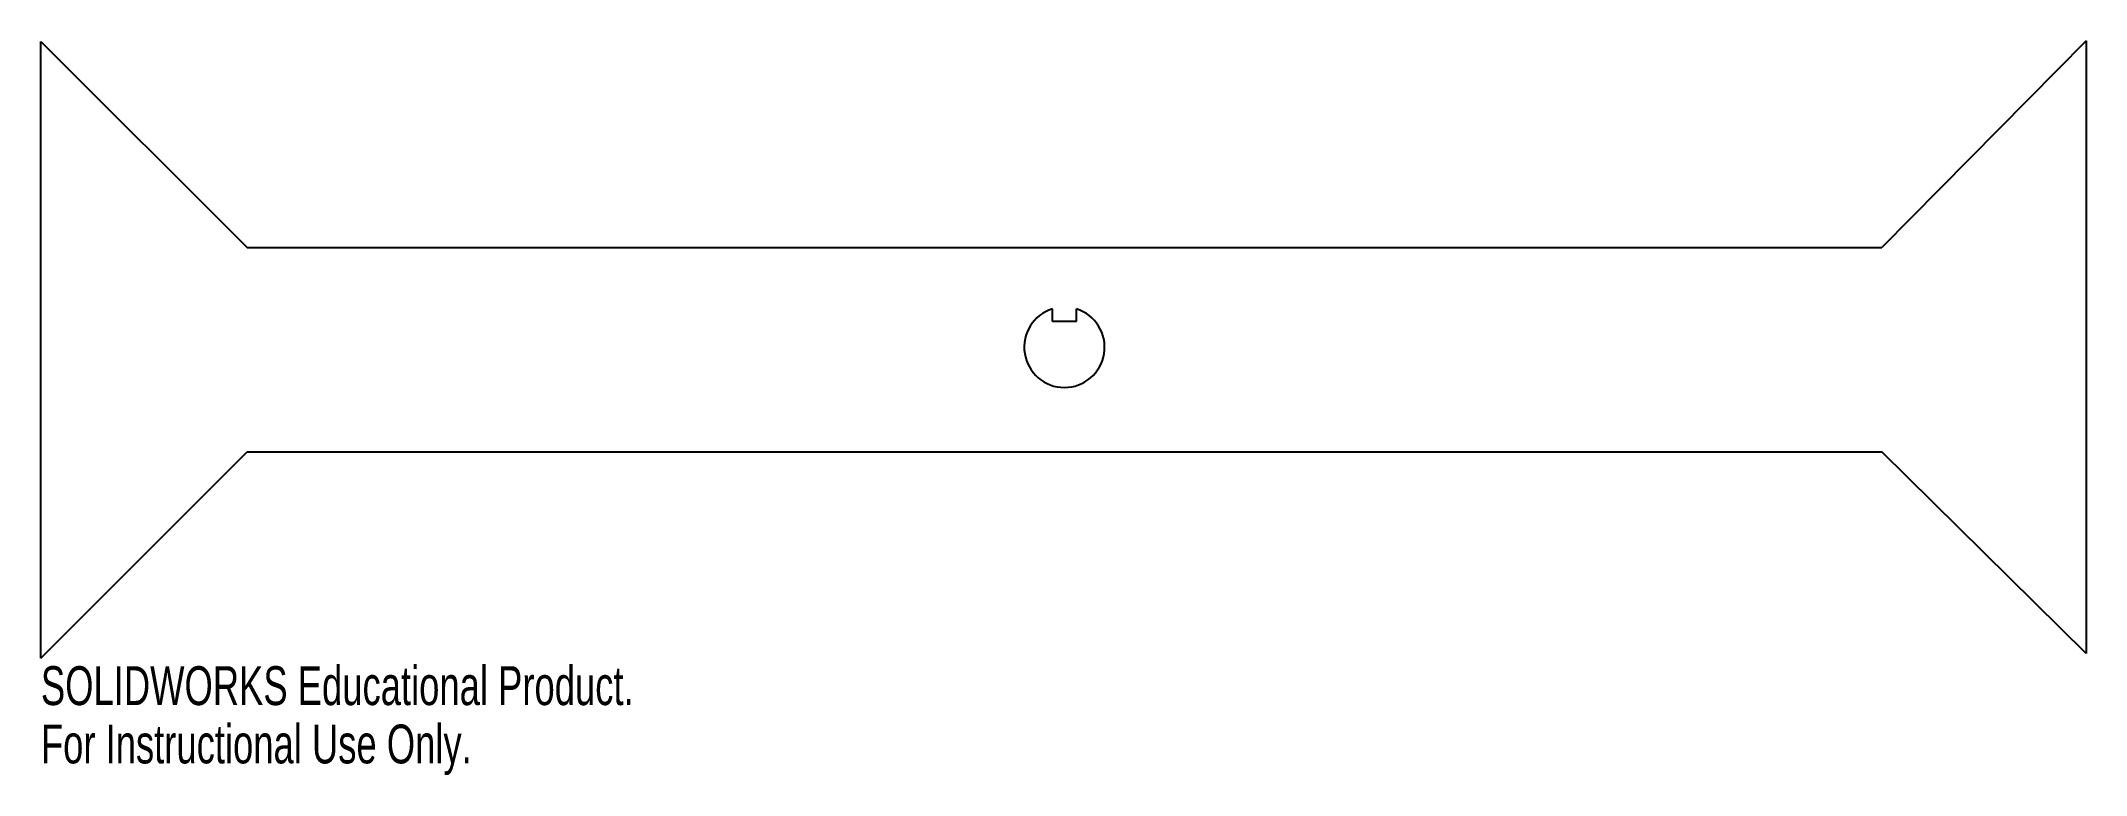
# Model space of a CAD drawing. Header units: millimetres. Extents: x 0 to 254, y -40 to 51.
import ezdxf

# ---------------------------------------------------------------- set-up
doc = ezdxf.new("R2010")
doc.units = ezdxf.units.MM
doc.styles.add('SLDTEXTSTYLE0', font='TXT', dxfattribs={"width": 0.7})

msp = doc.modelspace()

# ---------------------------------------------------------------- linework, layer by layer
at = {"color": 7, "linetype": 'Continuous', "lineweight": 25}
for p, q in [((0, -25.63), (0, 51.03)), ((0, 51.03), (25.63, 25.4)), ((254.23, 51.11), (228.83, 25.4)), ((254.23, 51.11), (254.23, -25.09)), ((25.63, 25.4), (228.83, 25.4)), ((125.73, 16.21), (125.73, 17.77)), ((128.73, 16.21), (125.73, 16.21)), ((128.73, 16.21), (128.73, 17.77)), ((0, -25.63), (25.63, 0)), ((25.63, 0), (228.83, 0)), ((254.23, -25.09), (228.83, 0))]:
    msp.add_line(p, q, dxfattribs=at)
msp.add_arc((127.23, 13.01), 5, 107.4576, 72.5424, dxfattribs=at)

# ---------------------------------------------------------------- texts
at = {"color": 7, "linetype": 'Continuous', "char_height": 4.8336, "attachment_point": 1, "style": 'SLDTEXTSTYLE0'}
for s, insert in [('SOLIDWORKS Educational Product.', (0, -26.65)), ('For Instructional Use Only.', (0, -33.9))]:
    msp.add_mtext(s, dxfattribs=dict(at, insert=insert))

doc.saveas('drawing.dxf')
